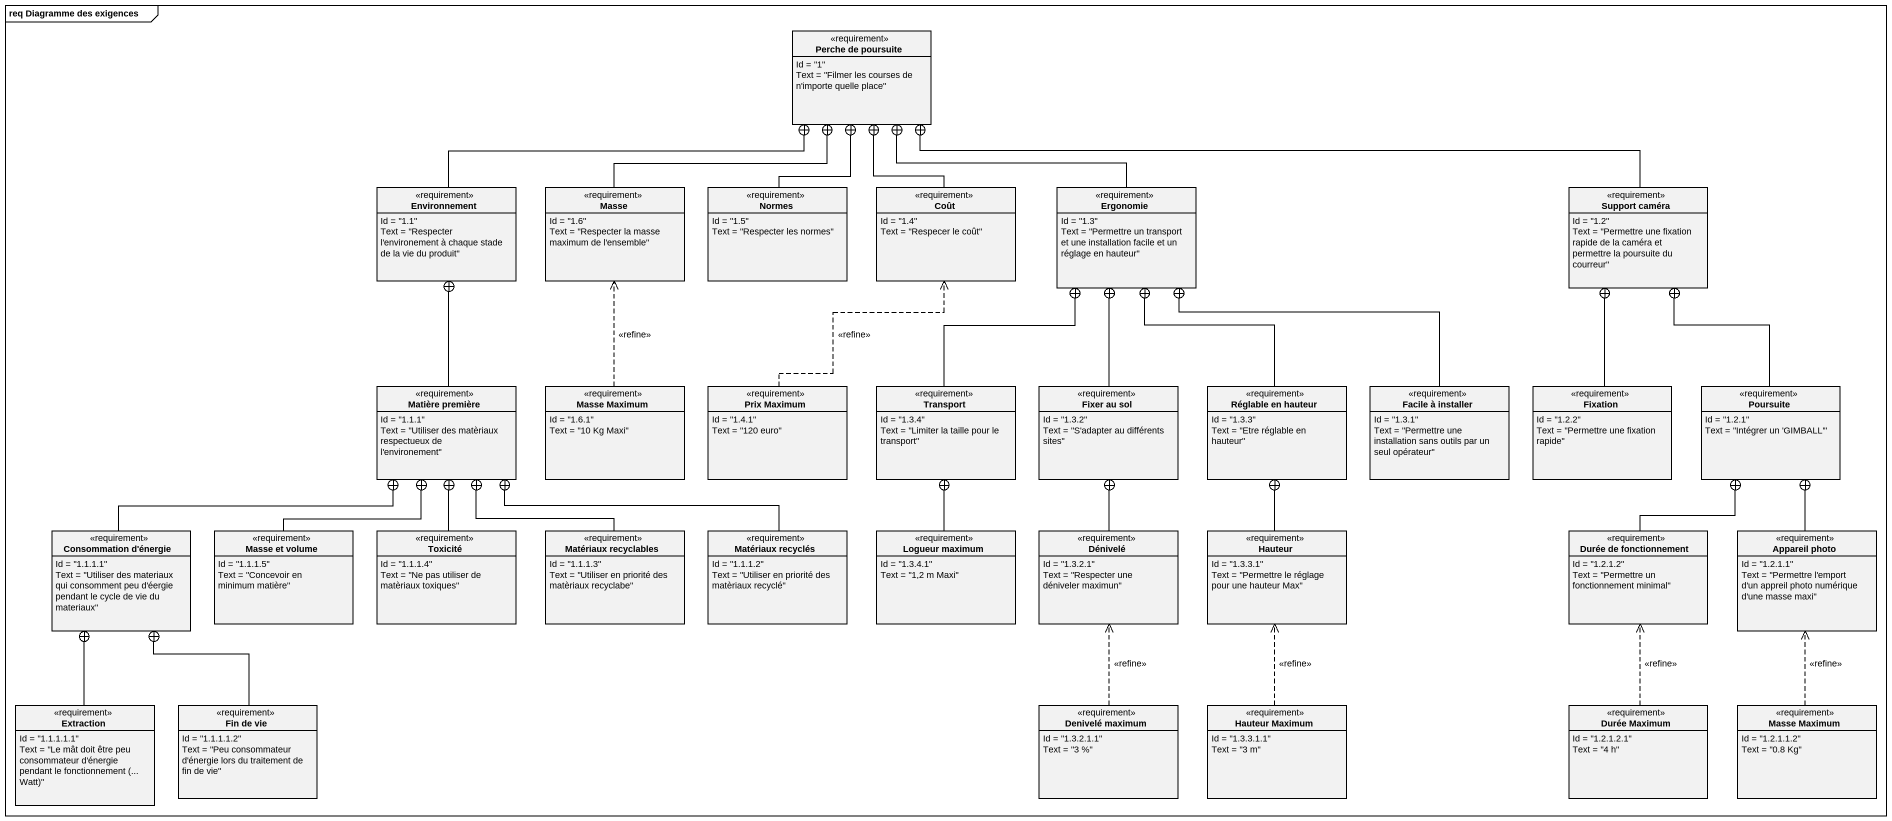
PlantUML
@startuml
mainframe req Diagramme des exigences
hide circle
hide empty members
class "Perche de poursuite" as Perche_de_poursuite <<requirement>> {
  Id = "1"
  Text = "Filmer les courses de n'importe quelle place"
}
class Environnement <<requirement>> {
  Id = "1.1"
  Text = "Respecter l'environement à chaque stade de la vie du produit"
}
class Masse <<requirement>> {
  Id = "1.6"
  Text = "Respecter la masse maximum de l'ensemble"
}
class Normes <<requirement>> {
  Id = "1.5"
  Text = "Respecter les normes"
}
class Coût <<requirement>> {
  Id = "1.4"
  Text = "Respecer le coût"
}
class Ergonomie <<requirement>> {
  Id = "1.3"
  Text = "Permettre un transport et une installation facile et un réglage en hauteur"
}
class "Support caméra" as Support_caméra <<requirement>> {
  Id = "1.2"
  Text = "Permettre une fixation rapide de la caméra et permettre la poursuite du courreur"
}
class "Matière première" as Matière_première <<requirement>> {
  Id = "1.1.1"
  Text = "Utiliser des matèriaux respectueux de l'environement"
}
class "Masse Maximum" as Masse_Maximum <<requirement>> {
  Id = "1.6.1"
  Text = "10 Kg Maxi"
}
class "Prix Maximum" as Prix_Maximum <<requirement>> {
  Id = "1.4.1"
  Text = "120 euro"
}
class Transport <<requirement>> {
  Id = "1.3.4"
  Text = "Limiter la taille pour le transport"
}
class "Fixer au sol" as Fixer_au_sol <<requirement>> {
  Id = "1.3.2"
  Text = "S'adapter au différents sites"
}
class "Réglable en hauteur" as Réglable_en_hauteur <<requirement>> {
  Id = "1.3.3"
  Text = "Etre réglable en hauteur"
}
class "Facile à installer" as Facile_à_installer <<requirement>> {
  Id = "1.3.1"
  Text = "Permettre une installation sans outils par un seul opérateur"
}
class Fixation <<requirement>> {
  Id = "1.2.2"
  Text = "Permettre une fixation rapide"
}
class Poursuite <<requirement>> {
  Id = "1.2.1"
  Text = "Intégrer un 'GIMBALL'"
}
class "Consommation d'énergie" as Consommation_d_énergie <<requirement>> {
  Id = "1.1.1.1"
  Text = "Utiliser des materiaux qui consomment peu d'éergie pendant le cycle de vie du materiaux"
}
class "Masse et volume" as Masse_et_volume <<requirement>> {
  Id = "1.1.1.5"
  Text = "Concevoir en minimum matière"
}
class Toxicité <<requirement>> {
  Id = "1.1.1.4"
  Text = "Ne pas utiliser de matèriaux toxiques"
}
class "Matériaux recyclables" as Matériaux_recyclables <<requirement>> {
  Id = "1.1.1.3"
  Text = "Utiliser en priorité des matèriaux recyclabe"
}
class "Matériaux recyclés" as Matériaux_recyclés <<requirement>> {
  Id = "1.1.1.2"
  Text = "Utiliser en priorité des matèriaux recyclé"
}
class "Logueur maximum" as Logueur_maximum <<requirement>> {
  Id = "1.3.4.1"
  Text = "1,2 m Maxi"
}
class Dénivelé <<requirement>> {
  Id = "1.3.2.1"
  Text = "Respecter une déniveler maximun"
}
class Hauteur <<requirement>> {
  Id = "1.3.3.1"
  Text = "Permettre le réglage pour une hauteur Max"
}
class "Durée de fonctionnement" as Durée_de_fonctionnement <<requirement>> {
  Id = "1.2.1.2"
  Text = "Permettre un fonctionnement minimal"
}
class "Appareil photo" as Appareil_photo <<requirement>> {
  Id = "1.2.1.1"
  Text = "Permettre l'emport d'un appreil photo numérique d'une masse maxi"
}
class Extraction <<requirement>> {
  Id = "1.1.1.1.1"
  {field} Text = "Le mât doit être peu consommateur d'énergie pendant le fonctionnement (... Watt)"
}
class "Fin de vie" as Fin_de_vie <<requirement>> {
  Id = "1.1.1.1.2"
  Text = "Peu consommateur d'énergie lors du traitement de fin de vie"
}
class "Denivelé maximum" as Denivelé_maximum <<requirement>> {
  Id = "1.3.2.1.1"
  Text = "3 %"
}
class "Hauteur Maximum" as Hauteur_Maximum <<requirement>> {
  Id = "1.3.3.1.1"
  Text = "3 m"
}
class "Durée Maximum" as Durée_Maximum <<requirement>> {
  Id = "1.2.1.2.1"
  Text = "4 h"
}
class "Masse Maximum" as Masse_Maximum_2 <<requirement>> {
  Id = "1.2.1.1.2"
  Text = "0.8 Kg"
}
Environnement -right-+ Perche_de_poursuite
Masse -up-+ Perche_de_poursuite
Normes -up-+ Perche_de_poursuite
Coût -up-+ Perche_de_poursuite
Ergonomie -up-+ Perche_de_poursuite
Support_caméra -left-+ Perche_de_poursuite
Matière_première -up-+ Environnement
Masse_Maximum .up.> Masse : <<refine>>
Prix_Maximum .up.> Coût : <<refine>>
Transport -up-+ Ergonomie
Fixer_au_sol -up-+ Ergonomie
Réglable_en_hauteur -up-+ Ergonomie
Facile_à_installer -up-+ Ergonomie
Fixation -up-+ Support_caméra
Poursuite -up-+ Support_caméra
Consommation_d_énergie -right-+ Matière_première
Masse_et_volume -up-+ Matière_première
Toxicité -up-+ Matière_première
Matériaux_recyclables -up-+ Matière_première
Matériaux_recyclés -left-+ Matière_première
Logueur_maximum -up-+ Transport
Dénivelé -up-+ Fixer_au_sol
Hauteur -up-+ Réglable_en_hauteur
Durée_de_fonctionnement -up-+ Poursuite
Appareil_photo -up-+ Poursuite
Extraction -up-+ Consommation_d_énergie
Fin_de_vie -up-+ Consommation_d_énergie
Denivelé_maximum .up.> Dénivelé : <<refine>>
Hauteur_Maximum .up.> Hauteur : <<refine>>
Durée_Maximum .up.> Durée_de_fonctionnement : <<refine>>
Masse_Maximum_2 .up.> Appareil_photo : <<refine>>
@enduml
